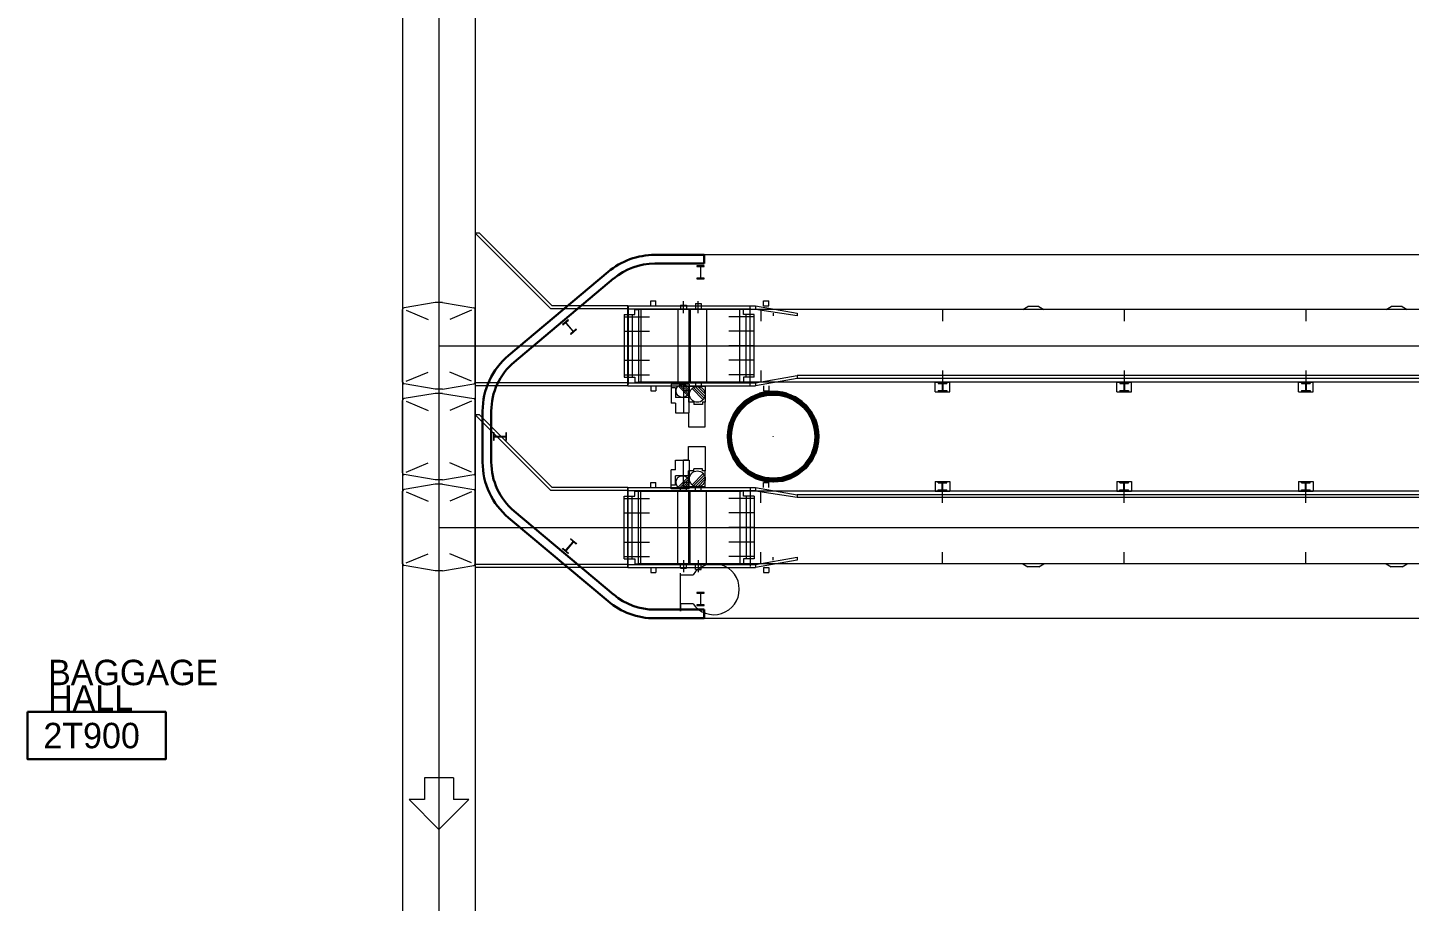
# Model space of a CAD drawing. Header units: metres. Extents: x 1807 to 3745, y 842 to 1968.
# Drawn here: x 3439.74 to 3458.75, y 1553.61 to 1565.63 of the extents above; entities that cross this region are included whole.
import ezdxf
from ezdxf.enums import TextEntityAlignment as Align

# ---------------------------------------------------------------- set-up
doc = ezdxf.new("R2010")
doc.units = ezdxf.units.M
doc.header["$MEASUREMENT"] = 0
for name, color, linetype, lineweight in [('Level 1', 7, 'Continuous', 0), ('Level 31', 7, 'Continuous', 0), ('Level 33', 7, 'Continuous', 0), ('TRIRIGA DOOR BOX', 7, 'Continuous', 0)]:
    doc.layers.add(name, color=color, linetype=linetype, lineweight=lineweight)
doc.styles.add('Style-CHAR_FAST_FONT', font='CHAR_FAST_FONT.shx', dxfattribs={"height": 0.2})

msp = doc.modelspace()

# ---------------------------------------------------------------- linework, layer by layer
at = {"layer": 'Level 1', "color": 7, "linetype": 'Continuous', "lineweight": 0}
for p, q in [((3444.9, 1578.518), (3444.9, 1447.459)), ((3445.9, 1578.518), (3445.9, 1447.459)), ((3446.94, 1561.76), (3445.9, 1562.8)), ((3445.957, 1562.8), (3445.9, 1562.8)), ((3446.957, 1561.8), (3445.957, 1562.8)), ((3473.73, 1562.5), (3448.37, 1562.5)), ((3447.727, 1562.266), (3446.357, 1561.116)), ((3445.35, 1561.845), (3444.921, 1561.773)), ((3445.45, 1561.845), (3445.35, 1561.845)), ((3445.399, 1561.874), (3445.401, 1561.876)), ((3445.401, 1561.874), (3445.399, 1561.876)), ((3445.45, 1561.845), (3445.879, 1561.773)), ((3447.28, 1561.76), (3446.94, 1561.76)), ((3447.28, 1561.8), (3446.957, 1561.8)), ((3448, 1561.8), (3447.28, 1561.8)), ((3448, 1561.76), (3447.28, 1561.76)), ((3448, 1561.8), (3449.754, 1561.8)), ((3448, 1560.7), (3448, 1561.8)), ((3448, 1561.76), (3449.69, 1561.76)), ((3448.315, 1561.8), (3448.315, 1561.87)), ((3448.315, 1561.87), (3448.385, 1561.87)), ((3448.385, 1561.8), (3448.385, 1561.87)), ((3448.689, 1561.76), (3448.839, 1561.76)), ((3448.724, 1561.81), (3448.804, 1561.81)), ((3448.724, 1561.81), (3448.724, 1561.76)), ((3448.804, 1561.81), (3448.804, 1561.76)), ((3448.868, 1561.76), (3449.068, 1561.76)), ((3448.928, 1561.83), (3448.928, 1561.76)), ((3448.928, 1561.83), (3449.008, 1561.83)), ((3449.008, 1561.83), (3449.008, 1561.76)), ((3449.754, 1561.8), (3450.328, 1561.7)), ((3449.754, 1561.8), (3449.754, 1561.75)), ((3449.868, 1561.8), (3449.868, 1561.87)), ((3449.868, 1561.87), (3449.938, 1561.87)), ((3449.868, 1561.8), (3449.938, 1561.8)), ((3449.938, 1561.8), (3449.938, 1561.87)), ((3453.434, 1561.75), (3453.503, 1561.79)), ((3453.653, 1561.79), (3453.503, 1561.79)), ((3453.653, 1561.79), (3453.723, 1561.75)), ((3458.434, 1561.75), (3458.503, 1561.79)), ((3458.653, 1561.79), (3458.503, 1561.79)), ((3458.653, 1561.79), (3458.723, 1561.75)), ((3444.9, 1560.751), (3444.9, 1561.749)), ((3444.95, 1561.738), (3445.25, 1561.611)), ((3445.85, 1561.738), (3445.55, 1561.611)), ((3445.9, 1560.751), (3445.9, 1561.749)), ((3445.9, 1560.751), (3445.9, 1561.749)), ((3447.947, 1561.68), (3447.947, 1560.82)), ((3447.947, 1561.68), (3448.097, 1561.68)), ((3447.947, 1561.65), (3448.297, 1561.65)), ((3448.097, 1561.75), (3448.147, 1561.75)), ((3448.097, 1561.68), (3448.097, 1561.75)), ((3473.953, 1561.75), (3448.147, 1561.75)), ((3449.739, 1561.65), (3449.389, 1561.65)), ((3449.589, 1561.75), (3449.539, 1561.75)), ((3449.589, 1561.68), (3449.589, 1561.75)), ((3449.739, 1561.68), (3449.589, 1561.68)), ((3449.739, 1560.82), (3449.739, 1561.68)), ((3450.328, 1561.66), (3449.754, 1561.75)), ((3449.828, 1561.75), (3449.828, 1561.59)), ((3449.998, 1561.7), (3449.998, 1561.66)), ((3450.328, 1561.7), (3450.328, 1561.66)), ((3452.328, 1561.75), (3452.328, 1561.59)), ((3454.828, 1561.75), (3454.828, 1561.59)), ((3457.328, 1561.75), (3457.328, 1561.59)), ((3447.947, 1561.45), (3448.297, 1561.45)), ((3449.739, 1561.45), (3449.389, 1561.45)), ((3445.399, 1561.251), (3445.401, 1561.249)), ((3445.399, 1561.249), (3445.401, 1561.251)), ((3445.399, 1561.249), (3445.401, 1561.251)), ((3445.401, 1561.249), (3445.399, 1561.251)), ((3447.279, 1561.251), (3447.281, 1561.249)), ((3447.279, 1561.249), (3447.281, 1561.251)), ((3447.947, 1561.25), (3448.297, 1561.25)), ((3449.739, 1561.25), (3449.389, 1561.25)), ((3447.947, 1561.05), (3448.297, 1561.05)), ((3449.739, 1561.05), (3449.389, 1561.05)), ((3444.95, 1560.762), (3445.25, 1560.889)), ((3445.85, 1560.762), (3445.55, 1560.889)), ((3447.947, 1560.85), (3448.297, 1560.85)), ((3447.947, 1560.82), (3448.097, 1560.82)), ((3448.097, 1560.82), (3448.097, 1560.75)), ((3449.739, 1560.85), (3449.389, 1560.85)), ((3449.739, 1560.82), (3449.589, 1560.82)), ((3449.589, 1560.82), (3449.589, 1560.75)), ((3449.754, 1560.74), (3450.328, 1560.84)), ((3449.828, 1560.91), (3449.828, 1560.75)), ((3469.918, 1560.84), (3450.328, 1560.84)), ((3450.328, 1560.84), (3450.328, 1560.8)), ((3452.328, 1560.91), (3452.328, 1560.75)), ((3454.828, 1560.91), (3454.828, 1560.75)), ((3457.328, 1560.91), (3457.328, 1560.75)), ((3445.35, 1560.655), (3444.921, 1560.727)), ((3445.45, 1560.655), (3445.35, 1560.655)), ((3445.399, 1560.624), (3445.401, 1560.626)), ((3445.401, 1560.624), (3445.399, 1560.626)), ((3445.45, 1560.655), (3445.879, 1560.727)), ((3447.28, 1560.74), (3445.9, 1560.74)), ((3447.28, 1560.7), (3445.9, 1560.7)), ((3448, 1560.74), (3447.28, 1560.74)), ((3448, 1560.7), (3447.28, 1560.7)), ((3448, 1560.74), (3449.754, 1560.74)), ((3448, 1560.7), (3449.754, 1560.7)), ((3448.097, 1560.75), (3448.147, 1560.75)), ((3473.953, 1560.75), (3448.147, 1560.75)), ((3448.315, 1560.7), (3448.315, 1560.63)), ((3448.315, 1560.63), (3448.385, 1560.63)), ((3448.385, 1560.7), (3448.385, 1560.63)), ((3448.844, 1560.72), (3448.594, 1560.72)), ((3448.594, 1560.72), (3448.594, 1560.67)), ((3448.654, 1560.67), (3448.594, 1560.67)), ((3448.654, 1560.67), (3448.654, 1560.538)), ((3448.689, 1560.74), (3448.839, 1560.74)), ((3448.821, 1560.568), (3448.692, 1560.697)), ((3448.833, 1560.585), (3448.709, 1560.709)), ((3448.724, 1560.74), (3448.724, 1560.72)), ((3448.841, 1560.607), (3448.73, 1560.717)), ((3448.844, 1560.633), (3448.757, 1560.72)), ((3449.064, 1560.69), (3448.764, 1560.69)), ((3448.764, 1560.69), (3448.764, 1560.63)), ((3448.836, 1560.63), (3448.764, 1560.63)), ((3448.804, 1560.74), (3448.804, 1560.72)), ((3448.836, 1560.63), (3448.836, 1560.472)), ((3448.844, 1560.72), (3448.844, 1560.538)), ((3448.868, 1560.74), (3449.068, 1560.74)), ((3449.037, 1560.508), (3448.882, 1560.662)), ((3449.051, 1560.529), (3448.903, 1560.677)), ((3448.928, 1560.74), (3448.928, 1560.69)), ((3449.061, 1560.554), (3448.928, 1560.687)), ((3449.064, 1560.587), (3448.961, 1560.69)), ((3449.008, 1560.74), (3449.008, 1560.69)), ((3449.064, 1560.69), (3449.064, 1560.472)), ((3449.589, 1560.75), (3449.539, 1560.75)), ((3450.328, 1560.8), (3449.754, 1560.7)), ((3449.754, 1560.74), (3449.754, 1560.7)), ((3449.868, 1560.7), (3449.868, 1560.63)), ((3449.868, 1560.63), (3449.938, 1560.63)), ((3449.938, 1560.7), (3449.938, 1560.63)), ((3469.328, 1560.8), (3450.328, 1560.8)), ((3452.228, 1560.616), (3452.228, 1560.75)), ((3452.228, 1560.75), (3452.428, 1560.75)), ((3452.228, 1560.616), (3452.428, 1560.616)), ((3452.268, 1560.74), (3452.388, 1560.74)), ((3452.268, 1560.74), (3452.268, 1560.73)), ((3452.268, 1560.73), (3452.323, 1560.73)), ((3452.268, 1560.636), (3452.268, 1560.626)), ((3452.268, 1560.636), (3452.323, 1560.636)), ((3452.268, 1560.626), (3452.388, 1560.626)), ((3452.288, 1560.75), (3452.288, 1560.74)), ((3452.323, 1560.73), (3452.323, 1560.636)), ((3452.333, 1560.73), (3452.388, 1560.73)), ((3452.333, 1560.73), (3452.333, 1560.636)), ((3452.333, 1560.636), (3452.388, 1560.636)), ((3452.368, 1560.75), (3452.368, 1560.74)), ((3452.388, 1560.74), (3452.388, 1560.73)), ((3452.388, 1560.636), (3452.388, 1560.626)), ((3452.428, 1560.616), (3452.428, 1560.75)), ((3454.728, 1560.616), (3454.728, 1560.75)), ((3454.728, 1560.75), (3454.928, 1560.75)), ((3454.728, 1560.616), (3454.928, 1560.616)), ((3454.768, 1560.74), (3454.888, 1560.74)), ((3454.768, 1560.74), (3454.768, 1560.73)), ((3454.768, 1560.73), (3454.823, 1560.73)), ((3454.768, 1560.636), (3454.768, 1560.626)), ((3454.768, 1560.636), (3454.823, 1560.636)), ((3454.768, 1560.626), (3454.888, 1560.626)), ((3454.788, 1560.75), (3454.788, 1560.74)), ((3454.823, 1560.73), (3454.823, 1560.636)), ((3454.833, 1560.73), (3454.888, 1560.73)), ((3454.833, 1560.73), (3454.833, 1560.636)), ((3454.833, 1560.636), (3454.888, 1560.636)), ((3454.868, 1560.75), (3454.868, 1560.74)), ((3454.888, 1560.74), (3454.888, 1560.73)), ((3454.888, 1560.636), (3454.888, 1560.626)), ((3454.928, 1560.616), (3454.928, 1560.75)), ((3457.228, 1560.616), (3457.228, 1560.75)), ((3457.228, 1560.75), (3457.428, 1560.75)), ((3457.228, 1560.616), (3457.428, 1560.616)), ((3457.268, 1560.74), (3457.388, 1560.74)), ((3457.268, 1560.74), (3457.268, 1560.73)), ((3457.268, 1560.73), (3457.323, 1560.73)), ((3457.268, 1560.636), (3457.268, 1560.626)), ((3457.268, 1560.636), (3457.323, 1560.636)), ((3457.268, 1560.626), (3457.388, 1560.626)), ((3457.288, 1560.75), (3457.288, 1560.74)), ((3457.323, 1560.73), (3457.323, 1560.636)), ((3457.333, 1560.73), (3457.388, 1560.73)), ((3457.333, 1560.73), (3457.333, 1560.636)), ((3457.333, 1560.636), (3457.388, 1560.636)), ((3457.368, 1560.75), (3457.368, 1560.74)), ((3457.388, 1560.74), (3457.388, 1560.73)), ((3457.388, 1560.636), (3457.388, 1560.626)), ((3457.428, 1560.616), (3457.428, 1560.75)), ((3444.9, 1559.501), (3444.9, 1560.499)), ((3445.35, 1560.595), (3444.921, 1560.523)), ((3444.95, 1560.488), (3445.25, 1560.361)), ((3445.45, 1560.595), (3445.35, 1560.595)), ((3445.45, 1560.595), (3445.879, 1560.523)), ((3445.85, 1560.488), (3445.55, 1560.361)), ((3445.9, 1559.501), (3445.9, 1560.499)), ((3445.9, 1559.501), (3445.9, 1560.499)), ((3448.844, 1560.538), (3448.654, 1560.538)), ((3448.908, 1560.472), (3448.836, 1560.472)), ((3448.908, 1560.472), (3448.908, 1560.442)), ((3449.028, 1560.442), (3448.908, 1560.442)), ((3449.064, 1560.472), (3449.028, 1560.472)), ((3449.028, 1560.472), (3449.028, 1560.442)), ((3446.94, 1559.26), (3445.9, 1560.3)), ((3445.957, 1560.3), (3445.9, 1560.3)), ((3446.957, 1559.3), (3445.957, 1560.3)), ((3446, 1560.35), (3446, 1559.65)), ((3445.399, 1559.999), (3445.401, 1560.001)), ((3445.401, 1559.999), (3445.399, 1560.001)), ((3449.999, 1560.001), (3450.001, 1559.999)), ((3449.999, 1559.999), (3450.001, 1560.001)), ((3445.35, 1559.405), (3444.921, 1559.477)), ((3444.95, 1559.512), (3445.25, 1559.639)), ((3445.45, 1559.405), (3445.879, 1559.477)), ((3445.85, 1559.512), (3445.55, 1559.639)), ((3448.836, 1559.37), (3448.836, 1559.528)), ((3448.908, 1559.528), (3448.836, 1559.528)), ((3449.037, 1559.492), (3448.882, 1559.337)), ((3449.051, 1559.471), (3448.903, 1559.323)), ((3449.028, 1559.558), (3448.908, 1559.558)), ((3448.908, 1559.528), (3448.908, 1559.558)), ((3449.028, 1559.528), (3449.028, 1559.558)), ((3449.064, 1559.528), (3449.028, 1559.528)), ((3449.064, 1559.31), (3449.064, 1559.528)), ((3445.35, 1559.345), (3444.921, 1559.273)), ((3445.45, 1559.405), (3445.35, 1559.405)), ((3445.45, 1559.345), (3445.35, 1559.345)), ((3445.399, 1559.374), (3445.401, 1559.376)), ((3445.401, 1559.374), (3445.399, 1559.376)), ((3445.45, 1559.345), (3445.879, 1559.273)), ((3447.28, 1559.3), (3446.957, 1559.3)), ((3448, 1559.3), (3447.28, 1559.3)), ((3448, 1559.3), (3449.754, 1559.3)), ((3448, 1558.2), (3448, 1559.3)), ((3448.315, 1559.3), (3448.315, 1559.37)), ((3448.315, 1559.37), (3448.385, 1559.37)), ((3448.385, 1559.3), (3448.385, 1559.37)), ((3448.654, 1559.33), (3448.594, 1559.33)), ((3448.594, 1559.28), (3448.594, 1559.33)), ((3448.844, 1559.462), (3448.654, 1559.462)), ((3448.654, 1559.33), (3448.654, 1559.462)), ((3448.821, 1559.432), (3448.692, 1559.303)), ((3448.833, 1559.414), (3448.709, 1559.291)), ((3448.841, 1559.393), (3448.73, 1559.283)), ((3448.844, 1559.366), (3448.757, 1559.28)), ((3448.836, 1559.37), (3448.764, 1559.37)), ((3448.764, 1559.31), (3448.764, 1559.37)), ((3449.064, 1559.31), (3448.764, 1559.31)), ((3448.844, 1559.28), (3448.844, 1559.462)), ((3449.061, 1559.446), (3448.928, 1559.313)), ((3448.928, 1559.26), (3448.928, 1559.31)), ((3449.064, 1559.413), (3448.961, 1559.31)), ((3449.008, 1559.26), (3449.008, 1559.31)), ((3449.754, 1559.3), (3450.328, 1559.2)), ((3449.754, 1559.3), (3449.754, 1559.25)), ((3449.868, 1559.3), (3449.868, 1559.37)), ((3449.868, 1559.37), (3449.938, 1559.37)), ((3449.938, 1559.3), (3449.938, 1559.37)), ((3452.228, 1559.384), (3452.228, 1559.25)), ((3452.228, 1559.384), (3452.428, 1559.384)), ((3452.268, 1559.374), (3452.388, 1559.374)), ((3452.268, 1559.364), (3452.268, 1559.374)), ((3452.268, 1559.364), (3452.323, 1559.364)), ((3452.323, 1559.27), (3452.323, 1559.364)), ((3452.333, 1559.364), (3452.388, 1559.364)), ((3452.333, 1559.27), (3452.333, 1559.364)), ((3452.388, 1559.364), (3452.388, 1559.374)), ((3452.428, 1559.384), (3452.428, 1559.25)), ((3454.728, 1559.384), (3454.728, 1559.25)), ((3454.728, 1559.384), (3454.928, 1559.384)), ((3454.768, 1559.374), (3454.888, 1559.374)), ((3454.768, 1559.364), (3454.768, 1559.374)), ((3454.768, 1559.364), (3454.823, 1559.364)), ((3454.823, 1559.27), (3454.823, 1559.364)), ((3454.833, 1559.364), (3454.888, 1559.364)), ((3454.833, 1559.27), (3454.833, 1559.364)), ((3454.888, 1559.364), (3454.888, 1559.374)), ((3454.928, 1559.384), (3454.928, 1559.25)), ((3457.228, 1559.384), (3457.228, 1559.25)), ((3457.228, 1559.384), (3457.428, 1559.384)), ((3457.268, 1559.374), (3457.388, 1559.374)), ((3457.268, 1559.364), (3457.268, 1559.374)), ((3457.268, 1559.364), (3457.323, 1559.364)), ((3457.323, 1559.27), (3457.323, 1559.364)), ((3457.333, 1559.364), (3457.388, 1559.364)), ((3457.333, 1559.27), (3457.333, 1559.364)), ((3457.388, 1559.364), (3457.388, 1559.374)), ((3457.428, 1559.384), (3457.428, 1559.25)), ((3444.9, 1558.251), (3444.9, 1559.249)), ((3444.95, 1559.238), (3445.25, 1559.111)), ((3445.85, 1559.238), (3445.55, 1559.111)), ((3445.9, 1558.251), (3445.9, 1559.249)), ((3445.9, 1558.251), (3445.9, 1559.249)), ((3447.28, 1559.26), (3446.94, 1559.26)), ((3448, 1559.26), (3447.28, 1559.26)), ((3447.947, 1558.32), (3447.947, 1559.18)), ((3447.947, 1559.18), (3448.097, 1559.18)), ((3447.947, 1559.15), (3448.297, 1559.15)), ((3448, 1559.26), (3449.754, 1559.26)), ((3448.097, 1559.25), (3448.147, 1559.25)), ((3448.097, 1559.18), (3448.097, 1559.25)), ((3448.147, 1559.25), (3449.562, 1559.25)), ((3448.844, 1559.28), (3448.594, 1559.28)), ((3448.689, 1559.26), (3448.839, 1559.26)), ((3448.724, 1559.26), (3448.724, 1559.28)), ((3448.804, 1559.26), (3448.804, 1559.28)), ((3448.868, 1559.26), (3449.068, 1559.26)), ((3449.739, 1559.15), (3449.389, 1559.15)), ((3449.589, 1559.25), (3449.539, 1559.25)), ((3473.953, 1559.25), (3449.589, 1559.25)), ((3449.589, 1559.18), (3449.589, 1559.25)), ((3449.739, 1559.18), (3449.589, 1559.18)), ((3449.739, 1559.18), (3449.739, 1558.32)), ((3450.328, 1559.16), (3449.754, 1559.25)), ((3449.828, 1559.09), (3449.828, 1559.25)), ((3469.328, 1559.2), (3450.328, 1559.2)), ((3450.328, 1559.2), (3450.328, 1559.16)), ((3469.918, 1559.16), (3450.328, 1559.16)), ((3452.228, 1559.25), (3452.428, 1559.25)), ((3452.268, 1559.27), (3452.323, 1559.27)), ((3452.268, 1559.26), (3452.268, 1559.27)), ((3452.268, 1559.26), (3452.388, 1559.26)), ((3452.288, 1559.25), (3452.288, 1559.26)), ((3452.328, 1559.09), (3452.328, 1559.25)), ((3452.333, 1559.27), (3452.388, 1559.27)), ((3452.368, 1559.25), (3452.368, 1559.26)), ((3452.388, 1559.26), (3452.388, 1559.27)), ((3454.728, 1559.25), (3454.928, 1559.25)), ((3454.768, 1559.27), (3454.823, 1559.27)), ((3454.768, 1559.26), (3454.768, 1559.27)), ((3454.768, 1559.26), (3454.888, 1559.26)), ((3454.788, 1559.25), (3454.788, 1559.26)), ((3454.828, 1559.09), (3454.828, 1559.25)), ((3454.833, 1559.27), (3454.888, 1559.27)), ((3454.868, 1559.25), (3454.868, 1559.26)), ((3454.888, 1559.26), (3454.888, 1559.27)), ((3457.228, 1559.25), (3457.428, 1559.25)), ((3457.268, 1559.27), (3457.323, 1559.27)), ((3457.268, 1559.26), (3457.268, 1559.27)), ((3457.268, 1559.26), (3457.388, 1559.26)), ((3457.288, 1559.25), (3457.288, 1559.26)), ((3457.328, 1559.09), (3457.328, 1559.25)), ((3457.333, 1559.27), (3457.388, 1559.27)), ((3457.368, 1559.25), (3457.368, 1559.26)), ((3457.388, 1559.26), (3457.388, 1559.27)), ((3447.947, 1558.95), (3448.297, 1558.95)), ((3449.739, 1558.95), (3449.389, 1558.95)), ((3445.399, 1558.751), (3445.401, 1558.749)), ((3445.399, 1558.749), (3445.401, 1558.751)), ((3445.399, 1558.749), (3445.401, 1558.751)), ((3445.401, 1558.749), (3445.399, 1558.751)), ((3446.357, 1558.884), (3447.727, 1557.734)), ((3447.279, 1558.751), (3447.281, 1558.749)), ((3447.279, 1558.749), (3447.281, 1558.751)), ((3447.947, 1558.75), (3448.297, 1558.75)), ((3449.739, 1558.75), (3449.389, 1558.75)), ((3447.947, 1558.55), (3448.297, 1558.55)), ((3449.739, 1558.55), (3449.389, 1558.55)), ((3444.95, 1558.262), (3445.25, 1558.389)), ((3445.85, 1558.262), (3445.55, 1558.389)), ((3447.947, 1558.35), (3448.297, 1558.35)), ((3449.739, 1558.35), (3449.389, 1558.35)), ((3449.754, 1558.24), (3450.328, 1558.34)), ((3449.828, 1558.25), (3449.828, 1558.41)), ((3449.998, 1558.3), (3449.998, 1558.34)), ((3450.328, 1558.34), (3450.328, 1558.3)), ((3452.328, 1558.25), (3452.328, 1558.41)), ((3454.828, 1558.25), (3454.828, 1558.41)), ((3457.328, 1558.25), (3457.328, 1558.41)), ((3445.35, 1558.155), (3444.921, 1558.226)), ((3445.45, 1558.155), (3445.35, 1558.155)), ((3445.45, 1558.155), (3445.879, 1558.226)), ((3447.28, 1558.24), (3445.9, 1558.24)), ((3447.28, 1558.2), (3445.9, 1558.2)), ((3448, 1558.24), (3447.28, 1558.24)), ((3448, 1558.2), (3447.28, 1558.2)), ((3447.947, 1558.32), (3448.097, 1558.32)), ((3448, 1558.24), (3449.754, 1558.24)), ((3448, 1558.2), (3449.754, 1558.2)), ((3448.097, 1558.32), (3448.097, 1558.25)), ((3448.097, 1558.25), (3448.147, 1558.25)), ((3473.953, 1558.25), (3448.147, 1558.25)), ((3448.17, 1558.25), (3449.562, 1558.25)), ((3448.315, 1558.2), (3448.315, 1558.13)), ((3448.385, 1558.2), (3448.385, 1558.13)), ((3448.689, 1558.24), (3448.839, 1558.24)), ((3448.724, 1558.19), (3448.724, 1558.24)), ((3448.724, 1558.19), (3448.804, 1558.19)), ((3448.804, 1558.19), (3448.804, 1558.24)), ((3448.868, 1558.24), (3449.068, 1558.24)), ((3448.928, 1558.17), (3448.928, 1558.24)), ((3448.928, 1558.17), (3449.008, 1558.17)), ((3449.008, 1558.17), (3449.008, 1558.24)), ((3449.589, 1558.25), (3449.539, 1558.25)), ((3449.739, 1558.32), (3449.589, 1558.32)), ((3449.589, 1558.32), (3449.589, 1558.25)), ((3450.328, 1558.3), (3449.754, 1558.2)), ((3449.754, 1558.24), (3449.754, 1558.2)), ((3449.868, 1558.2), (3449.938, 1558.2)), ((3449.868, 1558.2), (3449.868, 1558.13)), ((3449.938, 1558.2), (3449.938, 1558.13)), ((3453.434, 1558.25), (3453.503, 1558.21)), ((3453.653, 1558.21), (3453.503, 1558.21)), ((3453.653, 1558.21), (3453.723, 1558.25)), ((3458.434, 1558.25), (3458.503, 1558.21)), ((3458.653, 1558.21), (3458.503, 1558.21)), ((3458.653, 1558.21), (3458.723, 1558.25)), ((3448.315, 1558.13), (3448.385, 1558.13)), ((3449.868, 1558.13), (3449.938, 1558.13)), ((3448.37, 1557.5), (3473.73, 1557.5)), ((3445.6, 1555.305), (3445.2, 1555.305)), ((3445.2, 1555.305), (3445.2, 1555.005)), ((3445.6, 1555.305), (3445.6, 1555.005)), ((3444.99, 1555.005), (3445.4, 1554.595)), ((3445.2, 1555.005), (3444.99, 1555.005)), ((3445.401, 1554.951), (3445.399, 1554.949)), ((3445.399, 1554.951), (3445.401, 1554.949)), ((3445.81, 1555.005), (3445.4, 1554.595)), ((3445.81, 1555.005), (3445.6, 1555.005)), ((3445.401, 1554.596), (3445.399, 1554.594)), ((3445.399, 1554.596), (3445.401, 1554.594))]:
    msp.add_line(p, q, dxfattribs=at)
at = {"layer": 'Level 1', "color": 7, "linetype": 'Continuous', "lineweight": 0, "ltscale": 4}
for p, q in [((3445.4, 1578.518), (3445.4, 1447.459)), ((3448.002, 1561.8), (3448.002, 1560.715)), ((3448.764, 1561.7), (3448.764, 1561.864)), ((3448.968, 1561.7), (3448.968, 1561.864)), ((3449.684, 1560.7), (3449.684, 1561.785)), ((3448.057, 1561.68), (3448.057, 1560.82)), ((3448.147, 1561.75), (3448.147, 1560.75)), ((3448.178, 1561.75), (3448.178, 1560.75)), ((3448.689, 1561.75), (3448.689, 1560.75)), ((3448.839, 1561.75), (3448.839, 1560.75)), ((3448.855, 1561.75), (3448.855, 1560.75)), ((3449.081, 1561.75), (3449.081, 1560.75)), ((3449.539, 1560.75), (3449.539, 1561.75)), ((3449.629, 1560.82), (3449.629, 1561.68)), ((3445.4, 1561.25), (3447.28, 1561.25)), ((3447.28, 1561.25), (3474.82, 1561.25)), ((3448.594, 1560.67), (3448.594, 1560.458)), ((3448.764, 1560.63), (3448.764, 1560.322)), ((3448.654, 1560.458), (3448.594, 1560.458)), ((3448.654, 1560.458), (3448.654, 1560.326)), ((3448.844, 1560.326), (3448.844, 1560.538)), ((3449.064, 1560.134), (3449.064, 1560.472)), ((3448.654, 1560.326), (3448.844, 1560.326)), ((3448.836, 1560.322), (3448.764, 1560.322)), ((3448.836, 1560.322), (3448.836, 1560.134)), ((3448.836, 1560.134), (3449.064, 1560.134)), ((3448.836, 1559.866), (3449.064, 1559.866)), ((3448.836, 1559.678), (3448.836, 1559.866)), ((3449.064, 1559.866), (3449.064, 1559.528)), ((3448.654, 1559.674), (3448.844, 1559.674)), ((3448.654, 1559.542), (3448.654, 1559.674)), ((3448.764, 1559.37), (3448.764, 1559.678)), ((3448.836, 1559.678), (3448.764, 1559.678)), ((3448.844, 1559.674), (3448.844, 1559.462)), ((3448.594, 1559.33), (3448.594, 1559.542)), ((3448.654, 1559.542), (3448.594, 1559.542)), ((3448.002, 1558.2), (3448.002, 1559.285)), ((3449.684, 1559.3), (3449.684, 1558.215)), ((3448.057, 1558.32), (3448.057, 1559.18)), ((3448.147, 1558.25), (3448.147, 1559.25)), ((3448.178, 1558.25), (3448.178, 1559.25)), ((3448.689, 1558.25), (3448.689, 1559.25)), ((3448.839, 1558.25), (3448.839, 1559.25)), ((3448.855, 1558.25), (3448.855, 1559.25)), ((3449.081, 1558.25), (3449.081, 1559.25)), ((3449.539, 1559.25), (3449.539, 1558.25)), ((3449.629, 1559.18), (3449.629, 1558.32)), ((3445.4, 1558.75), (3447.28, 1558.75)), ((3447.28, 1558.75), (3474.82, 1558.75)), ((3448.764, 1558.3), (3448.764, 1558.136)), ((3448.968, 1558.3), (3448.968, 1558.136))]:
    msp.add_line(p, q, dxfattribs=at)
at = {"layer": 'Level 1', "color": 7, "linetype": 'Continuous', "lineweight": 30}
for p, q in [((3448.37, 1562.5), (3449.05, 1562.5)), ((3449.05, 1562.38), (3448.37, 1562.38)), ((3449.05, 1562.5), (3449.05, 1562.38)), ((3446.357, 1561.116), (3447.727, 1562.266)), ((3447.804, 1562.174), (3446.434, 1561.024)), ((3446, 1559.65), (3446, 1560.35)), ((3446.12, 1560.35), (3446.12, 1559.65)), ((3446.434, 1558.976), (3447.804, 1557.826)), ((3447.727, 1557.734), (3446.357, 1558.884)), ((3448.37, 1557.62), (3449.05, 1557.62)), ((3449.05, 1557.62), (3449.05, 1557.5)), ((3449.05, 1557.5), (3448.37, 1557.5))]:
    msp.add_line(p, q, dxfattribs=at)
at = {"layer": 'Level 1', "color": 7, "linetype": 'Continuous', "lineweight": 13}
for p, q in [((3449.05, 1562.35), (3448.949, 1562.35)), ((3448.949, 1562.35), (3448.949, 1562.342)), ((3448.949, 1562.342), (3448.99, 1562.342)), ((3448.997, 1562.334), (3448.997, 1562.188)), ((3449.002, 1562.188), (3449.002, 1562.334)), ((3449.009, 1562.342), (3449.05, 1562.342)), ((3449.05, 1562.342), (3449.05, 1562.35)), ((3448.99, 1562.18), (3448.949, 1562.18)), ((3448.949, 1562.18), (3448.949, 1562.172)), ((3448.949, 1562.172), (3449.05, 1562.172)), ((3449.05, 1562.18), (3449.009, 1562.18)), ((3449.05, 1562.172), (3449.05, 1562.18)), ((3447.177, 1561.609), (3447.1, 1561.543)), ((3447.105, 1561.537), (3447.136, 1561.564)), ((3447.147, 1561.563), (3447.241, 1561.45)), ((3447.245, 1561.453), (3447.15, 1561.566)), ((3447.151, 1561.576), (3447.183, 1561.603)), ((3447.183, 1561.603), (3447.177, 1561.609)), ((3447.1, 1561.543), (3447.105, 1561.537)), ((3447.24, 1561.439), (3447.209, 1561.413)), ((3447.209, 1561.413), (3447.214, 1561.407)), ((3447.214, 1561.407), (3447.292, 1561.472)), ((3447.287, 1561.479), (3447.255, 1561.452)), ((3447.292, 1561.472), (3447.287, 1561.479)), ((3446.15, 1560.051), (3446.15, 1559.949)), ((3446.158, 1560.051), (3446.15, 1560.051)), ((3446.158, 1560.01), (3446.158, 1560.051)), ((3446.328, 1560.051), (3446.32, 1560.051)), ((3446.32, 1560.051), (3446.32, 1560.01)), ((3446.328, 1559.949), (3446.328, 1560.051)), ((3446.15, 1559.949), (3446.158, 1559.949)), ((3446.158, 1559.949), (3446.158, 1559.99)), ((3446.312, 1560.002), (3446.166, 1560.002)), ((3446.166, 1559.998), (3446.312, 1559.998)), ((3446.32, 1559.99), (3446.32, 1559.949)), ((3446.32, 1559.949), (3446.328, 1559.949)), ((3447.147, 1558.437), (3447.241, 1558.55)), ((3447.245, 1558.547), (3447.15, 1558.434)), ((3447.209, 1558.587), (3447.214, 1558.593)), ((3447.24, 1558.561), (3447.209, 1558.587)), ((3447.214, 1558.593), (3447.292, 1558.528)), ((3447.287, 1558.521), (3447.255, 1558.548)), ((3447.292, 1558.528), (3447.287, 1558.521)), ((3447.1, 1558.457), (3447.105, 1558.463)), ((3447.177, 1558.391), (3447.1, 1558.457)), ((3447.105, 1558.463), (3447.136, 1558.436)), ((3447.151, 1558.424), (3447.183, 1558.397)), ((3447.183, 1558.397), (3447.177, 1558.391)), ((3448.723, 1557.6), (3448.723, 1558.123)), ((3448.723, 1558.1), (3448.896, 1558.1)), ((3449.05, 1557.856), (3448.949, 1557.856)), ((3448.949, 1557.856), (3448.949, 1557.848)), ((3448.949, 1557.848), (3448.989, 1557.848)), ((3448.997, 1557.84), (3448.997, 1557.693)), ((3449.002, 1557.693), (3449.002, 1557.84)), ((3449.009, 1557.848), (3449.05, 1557.848)), ((3449.05, 1557.848), (3449.05, 1557.856)), ((3448.896, 1557.7), (3448.723, 1557.7)), ((3448.723, 1557.7), (3448.723, 1557.6)), ((3448.989, 1557.686), (3448.949, 1557.686)), ((3448.949, 1557.686), (3448.949, 1557.678)), ((3448.949, 1557.678), (3449.05, 1557.678)), ((3449.05, 1557.686), (3449.009, 1557.686)), ((3449.05, 1557.678), (3449.05, 1557.686))]:
    msp.add_line(p, q, dxfattribs=at)
at = {"layer": 'Level 1', "color": 7, "linetype": 'Continuous', "lineweight": 0}
for centre, radius in [((3448.753, 1560.629), 0.091), ((3448.955, 1560.581), 0.109), ((3448.955, 1559.419), 0.109), ((3448.753, 1559.371), 0.091)]:
    msp.add_circle(centre, radius, dxfattribs=at)
at = {"layer": 'Level 1', "color": 7, "linetype": 'Continuous', "lineweight": 70}
msp.add_circle((3450, 1560), 0.6, dxfattribs=at)
at = {"layer": 'Level 1', "color": 7, "linetype": 'Continuous', "lineweight": 0}
for centre, radius, start, end in [((3448.37, 1561.5), 1, 90, 130.0105), ((3444.925, 1561.749), 0.025, 99.4622, 180), ((3445.875, 1561.749), 0.025, 0, 80.5378), ((3447, 1560.35), 1, 130.0101, 180), ((3444.925, 1560.751), 0.025, 180, 260.5376), ((3445.875, 1560.751), 0.025, 279.4624, 0), ((3444.925, 1560.499), 0.025, 99.4622, 180), ((3445.875, 1560.499), 0.025, 0, 80.5378), ((3444.925, 1559.501), 0.025, 180, 260.5376), ((3445.875, 1559.501), 0.025, 279.4624, 0), ((3447, 1559.65), 1, 180, 229.9895), ((3444.925, 1559.249), 0.025, 99.4622, 180), ((3445.875, 1559.249), 0.025, 0, 80.5378), ((3444.925, 1558.251), 0.025, 180, 260.5376), ((3445.875, 1558.251), 0.025, 279.4624, 0), ((3448.37, 1558.5), 1, 229.9899, 270)]:
    msp.add_arc(centre, radius, start, end, dxfattribs=at)
at = {"layer": 'Level 1', "color": 7, "linetype": 'Continuous', "lineweight": 30}
for centre, radius, start, end in [((3448.37, 1561.5), 1, 90.0009, 130.0096), ((3448.37, 1561.5), 0.88, 90.0009, 130.0096), ((3447, 1560.35), 1, 130.0099, 180.0011), ((3447, 1560.35), 0.88, 130.0099, 180.0011), ((3447, 1559.65), 1, 180.0008, 229.9895), ((3447, 1559.65), 0.88, 180.0008, 229.9895), ((3448.37, 1558.5), 0.88, 229.9904, 269.9997), ((3448.37, 1558.5), 1, 229.9904, 269.9997)]:
    msp.add_arc(centre, radius, start, end, dxfattribs=at)
at = {"layer": 'Level 1', "color": 7, "linetype": 'Continuous', "lineweight": 13}
for centre, radius, start, end in [((3448.99, 1562.334), 0.0076, 0, 90), ((3449.009, 1562.334), 0.0076, 90, 180), ((3448.99, 1562.188), 0.0076, 270, 0), ((3449.009, 1562.188), 0.0076, 180, 270), ((3447.141, 1561.558), 0.0076, 40, 130), ((3447.156, 1561.571), 0.0076, 130, 220), ((3447.235, 1561.445), 0.0076, 310, 40), ((3447.25, 1561.458), 0.0076, 220, 310), ((3446.166, 1560.01), 0.0076, 180, 270), ((3446.166, 1559.99), 0.0076, 90, 180), ((3446.312, 1560.01), 0.0076, 270, 0), ((3446.312, 1559.99), 0.0076, 0, 90), ((3447.235, 1558.555), 0.0076, 320, 50), ((3447.25, 1558.542), 0.0076, 50, 140), ((3447.141, 1558.442), 0.0076, 230, 320), ((3447.156, 1558.429), 0.0076, 140, 230), ((3449.183, 1557.9), 0.35, 214.8503, 145.1497), ((3448.989, 1557.84), 0.0076, 0, 90), ((3449.009, 1557.84), 0.0076, 90, 180), ((3448.989, 1557.693), 0.0076, 270, 0), ((3449.009, 1557.693), 0.0076, 180, 270)]:
    msp.add_arc(centre, radius, start, end, dxfattribs=at)
at = {"layer": 'TRIRIGA DOOR BOX', "color": 251, "linetype": 'Continuous', "lineweight": 30, "true_color": 0x555555}
msp.add_lwpolyline([(3439.74, 1556.212), (3441.64, 1556.212), (3441.64, 1555.562), (3439.74, 1555.562)], close=True, dxfattribs=at)

# ---------------------------------------------------------------- texts
at = {"layer": 'Level 31', "color": 7, "linetype": 'Continuous', "lineweight": 30, "insert": (3440.021, 1556.58), "char_height": 0.35, "width": 2.54949, "attachment_point": 4, "line_spacing_factor": 0.6, "style": 'Style-CHAR_FAST_FONT'}
msp.add_mtext('BAGGAGE\\PHALL\\P', dxfattribs=at)
at = {"layer": 'Level 33', "color": 7, "linetype": 'Continuous', "lineweight": 30, "style": 'Style-CHAR_FAST_FONT'}
msp.add_text('2T900', height=0.35, dxfattribs=at).set_placement((3439.957, 1555.887), align=Align.MIDDLE_LEFT)

doc.saveas('drawing.dxf')
